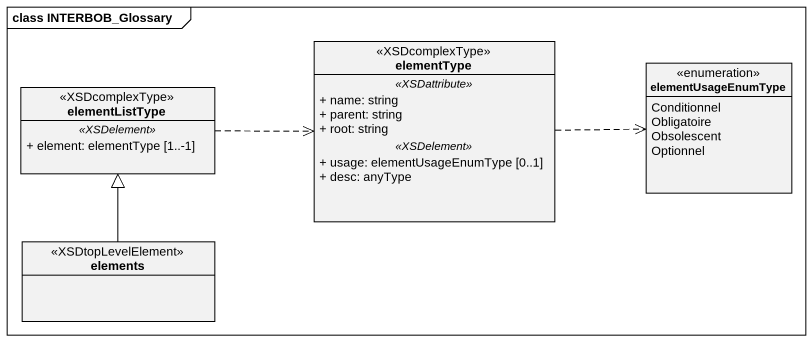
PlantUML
@startuml
mainframe class INTERBOB_Glossary
hide circle
hide empty members
skinparam classAttributeIconSize 0
class elementType <<XSDcomplexType>> {
  .. <<XSDattribute>> ..
  + name: string
  + parent: string
  + root: string
  .. <<XSDelement>> ..
  + usage: elementUsageEnumType [0..1]
  + desc: anyType
}
enum elementUsageEnumType {
  Conditionnel
  Obligatoire
  Obsolescent
  Optionnel
}
class elementListType <<XSDcomplexType>> {
  .. <<XSDelement>> ..
  + element: elementType [1..-1]
}
class elements <<XSDtopLevelElement>>
elementType .right.> elementUsageEnumType
elementListType .right.> elementType
elements -up-|> elementListType
@enduml
